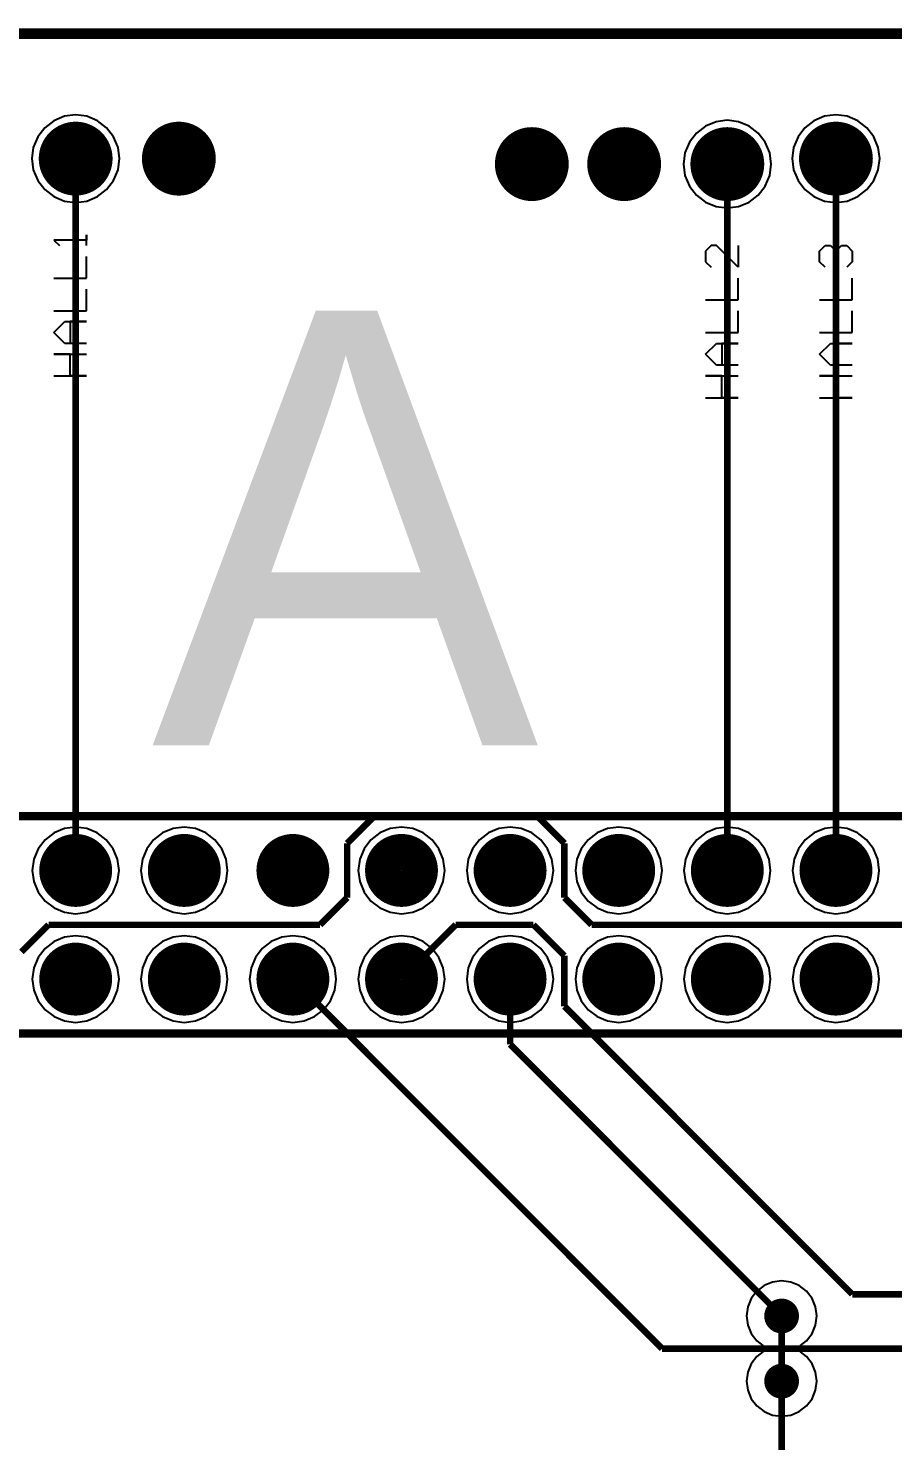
# Model space of a CAD drawing. Header units: millimetres. Extents: x 0.99 to 5.75, y 0.99 to 4.93.
# Drawn here: x 1.786 to 2.582, y 3.63 to 4.93 of the extents above; entities that cross this region are included whole.
import ezdxf

# ---------------------------------------------------------------- set-up
doc = ezdxf.new("R2010")
doc.units = ezdxf.units.MM
doc.header["$MEASUREMENT"] = 0
for name, color, linetype in [('BottomLayer', 5, 'Continuous'), ('BottomSolder', 6, 'Continuous'), ('Mechanical13', 56, 'Continuous'), ('MultiLayer', 9, 'Continuous'), ('PadHoleLayer', 156, 'Continuous'), ('TopLayer', 1, 'Continuous'), ('TopOverlay', 2, 'Continuous'), ('TopSolder', 216, 'Continuous'), ('ViaHoleLayer', 16, 'Continuous')]:
    doc.layers.add(name, color=color, linetype=linetype)

# ---------------------------------------------------------------- blocks, each defined once
blk = doc.blocks.new('HDR2X19_3')
at = {"layer": 'BottomLayer', "const_width": 0.0295}
for points in [[(0.6852, 0.1, 1), (0.7148, 0.1, 1)], [(0.7852, 0.1, 1), (0.8148, 0.1, 1)], [(0.8852, 0.1, 1), (0.9148, 0.1, 1)], [(0.9852, 0.1, 1), (1.0148, 0.1, 1)], [(1.0852, 0.1, 1), (1.1148, 0.1, 1)], [(1.1852, 0.1, 1), (1.2148, 0.1, 1)], [(1.2852, 0.1, 1), (1.3148, 0.1, 1)], [(1.3852, 0.1, 1), (1.4148, 0.1, 1)], [(0.6852, 0, 1), (0.7148, 0, 1)], [(0.7852, 0, 1), (0.8148, 0, 1)], [(0.8852, 0, 1), (0.9148, 0, 1)], [(0.9852, 0, 1), (1.0148, 0, 1)], [(1.0852, 0, 1), (1.1148, 0, 1)], [(1.1852, 0, 1), (1.2148, 0, 1)], [(1.2852, 0, 1), (1.3148, 0, 1)], [(1.3852, 0, 1), (1.4148, 0, 1)]]:
    blk.add_lwpolyline(points, format="xyb", close=True, dxfattribs=at)
at = {"layer": 'BottomSolder', "const_width": 0.0335}
for points in [[(0.6832, 0.1, 1), (0.7168, 0.1, 1)], [(0.7832, 0.1, 1), (0.8168, 0.1, 1)], [(0.8832, 0.1, 1), (0.9168, 0.1, 1)], [(0.9832, 0.1, 1), (1.0168, 0.1, 1)], [(1.0832, 0.1, 1), (1.1168, 0.1, 1)], [(1.1832, 0.1, 1), (1.2168, 0.1, 1)], [(1.2832, 0.1, 1), (1.3168, 0.1, 1)], [(1.3832, 0.1, 1), (1.4168, 0.1, 1)], [(0.6832, 0, 1), (0.7168, 0, 1)], [(0.7832, 0, 1), (0.8168, 0, 1)], [(0.8832, 0, 1), (0.9168, 0, 1)], [(0.9832, 0, 1), (1.0168, 0, 1)], [(1.0832, 0, 1), (1.1168, 0, 1)], [(1.1832, 0, 1), (1.2168, 0, 1)], [(1.2832, 0, 1), (1.3168, 0, 1)], [(1.3832, 0, 1), (1.4168, 0, 1)]]:
    blk.add_lwpolyline(points, format="xyb", close=True, dxfattribs=at)
at = {"layer": 'MultiLayer', "const_width": 0.0295}
for points in [[(0.6852, 0.1, 1), (0.7148, 0.1, 1)], [(0.7852, 0.1, 1), (0.8148, 0.1, 1)], [(0.8852, 0.1, 1), (0.9148, 0.1, 1)], [(0.9852, 0.1, 1), (1.0148, 0.1, 1)], [(1.0852, 0.1, 1), (1.1148, 0.1, 1)], [(1.1852, 0.1, 1), (1.2148, 0.1, 1)], [(1.2852, 0.1, 1), (1.3148, 0.1, 1)], [(1.3852, 0.1, 1), (1.4148, 0.1, 1)], [(0.6852, 0, 1), (0.7148, 0, 1)], [(0.7852, 0, 1), (0.8148, 0, 1)], [(0.8852, 0, 1), (0.9148, 0, 1)], [(0.9852, 0, 1), (1.0148, 0, 1)], [(1.0852, 0, 1), (1.1148, 0, 1)], [(1.1852, 0, 1), (1.2148, 0, 1)], [(1.2852, 0, 1), (1.3148, 0, 1)], [(1.3852, 0, 1), (1.4148, 0, 1)]]:
    blk.add_lwpolyline(points, format="xyb", close=True, dxfattribs=at)
at = {"layer": 'PadHoleLayer', "const_width": 0.0177}
for points in [[(0.6911, 0.1, 1), (0.7089, 0.1, 1)], [(0.7911, 0.1, 1), (0.8089, 0.1, 1)], [(0.8911, 0.1, 1), (0.9089, 0.1, 1)], [(0.9911, 0.1, 1), (1.0089, 0.1, 1)], [(1.0911, 0.1, 1), (1.1089, 0.1, 1)], [(1.1911, 0.1, 1), (1.2089, 0.1, 1)], [(1.2911, 0.1, 1), (1.3089, 0.1, 1)], [(1.3911, 0.1, 1), (1.4089, 0.1, 1)], [(0.6911, 0, 1), (0.7089, 0, 1)], [(0.7911, 0, 1), (0.8089, 0, 1)], [(0.8911, 0, 1), (0.9089, 0, 1)], [(0.9911, 0, 1), (1.0089, 0, 1)], [(1.0911, 0, 1), (1.1089, 0, 1)], [(1.1911, 0, 1), (1.2089, 0, 1)], [(1.2911, 0, 1), (1.3089, 0, 1)], [(1.3911, 0, 1), (1.4089, 0, 1)]]:
    blk.add_lwpolyline(points, format="xyb", close=True, dxfattribs=at)
at = {"layer": 'TopLayer', "const_width": 0.0295}
for points in [[(0.6852, 0.1, 1), (0.7148, 0.1, 1)], [(0.7852, 0.1, 1), (0.8148, 0.1, 1)], [(0.8852, 0.1, 1), (0.9148, 0.1, 1)], [(0.9852, 0.1, 1), (1.0148, 0.1, 1)], [(1.0852, 0.1, 1), (1.1148, 0.1, 1)], [(1.1852, 0.1, 1), (1.2148, 0.1, 1)], [(1.2852, 0.1, 1), (1.3148, 0.1, 1)], [(1.3852, 0.1, 1), (1.4148, 0.1, 1)], [(0.6852, 0, 1), (0.7148, 0, 1)], [(0.7852, 0, 1), (0.8148, 0, 1)], [(0.8852, 0, 1), (0.9148, 0, 1)], [(0.9852, 0, 1), (1.0148, 0, 1)], [(1.0852, 0, 1), (1.1148, 0, 1)], [(1.1852, 0, 1), (1.2148, 0, 1)], [(1.2852, 0, 1), (1.3148, 0, 1)], [(1.3852, 0, 1), (1.4148, 0, 1)]]:
    blk.add_lwpolyline(points, format="xyb", close=True, dxfattribs=at)
at = {"layer": 'TopOverlay', "const_width": 0.00787}
for points in [[(-0.05, 0.15), (1.85, 0.15)], [(-0.05, -0.05), (1.85, -0.05)]]:
    blk.add_lwpolyline(points, dxfattribs=at)
at = {"layer": 'TopSolder', "const_width": 0.0335}
for points in [[(0.6832, 0.1, 1), (0.7168, 0.1, 1)], [(0.7832, 0.1, 1), (0.8168, 0.1, 1)], [(0.8832, 0.1, 1), (0.9168, 0.1, 1)], [(0.9832, 0.1, 1), (1.0168, 0.1, 1)], [(1.0832, 0.1, 1), (1.1168, 0.1, 1)], [(1.1832, 0.1, 1), (1.2168, 0.1, 1)], [(1.2832, 0.1, 1), (1.3168, 0.1, 1)], [(1.3832, 0.1, 1), (1.4168, 0.1, 1)], [(0.6832, 0, 1), (0.7168, 0, 1)], [(0.7832, 0, 1), (0.8168, 0, 1)], [(0.8832, 0, 1), (0.9168, 0, 1)], [(0.9832, 0, 1), (1.0168, 0, 1)], [(1.0832, 0, 1), (1.1168, 0, 1)], [(1.1832, 0, 1), (1.2168, 0, 1)], [(1.2832, 0, 1), (1.3168, 0, 1)], [(1.3832, 0, 1), (1.4168, 0, 1)]]:
    blk.add_lwpolyline(points, format="xyb", close=True, dxfattribs=at)

msp = doc.modelspace()

# ---------------------------------------------------------------- linework, layer by layer
at = {"layer": 'BottomLayer'}
for p, q in [((1, 4.925), (5.75, 4.925)), ((1.8196, 4.849), (1.8098, 4.8449)), ((1.83, 4.8503), (1.8196, 4.849)), ((1.8404, 4.849), (1.83, 4.8503)), ((1.8502, 4.8449), (1.8404, 4.849)), ((2.5196, 4.849), (2.5098, 4.8449)), ((2.53, 4.8503), (2.5196, 4.849)), ((2.5404, 4.849), (2.53, 4.8503)), ((2.5502, 4.8449), (2.5404, 4.849)), ((1.8015, 4.8385), (1.7951, 4.8302)), ((1.8098, 4.8449), (1.8015, 4.8385)), ((1.8585, 4.8385), (1.8502, 4.8449)), ((1.8649, 4.8302), (1.8585, 4.8385)), ((2.4098, 4.8399), (2.4015, 4.8335)), ((2.4196, 4.844), (2.4098, 4.8399)), ((2.43, 4.8453), (2.4196, 4.844)), ((2.4404, 4.844), (2.43, 4.8453)), ((2.4502, 4.8399), (2.4404, 4.844)), ((2.4585, 4.8335), (2.4502, 4.8399)), ((2.5015, 4.8385), (2.4951, 4.8302)), ((2.5098, 4.8449), (2.5015, 4.8385)), ((2.5585, 4.8385), (2.5502, 4.8449)), ((2.5649, 4.8302), (2.5585, 4.8385)), ((1.7951, 4.8302), (1.791, 4.8204)), ((1.869, 4.8204), (1.8649, 4.8302)), ((2.3951, 4.8252), (2.391, 4.8154)), ((2.4015, 4.8335), (2.3951, 4.8252)), ((2.4649, 4.8252), (2.4585, 4.8335)), ((2.469, 4.8154), (2.4649, 4.8252)), ((2.4951, 4.8302), (2.491, 4.8204)), ((2.569, 4.8204), (2.5649, 4.8302)), ((1.791, 4.8204), (1.7897, 4.81)), ((1.7897, 4.81), (1.791, 4.7996)), ((1.8703, 4.81), (1.869, 4.8204)), ((1.869, 4.7996), (1.8703, 4.81)), ((2.391, 4.8154), (2.3897, 4.805)), ((2.4703, 4.805), (2.469, 4.8154)), ((2.491, 4.8204), (2.4897, 4.81)), ((2.4897, 4.81), (2.491, 4.7996)), ((2.5703, 4.81), (2.569, 4.8204)), ((2.569, 4.7996), (2.5703, 4.81)), ((1.791, 4.7996), (1.7951, 4.7898)), ((1.8649, 4.7898), (1.869, 4.7996)), ((2.3897, 4.805), (2.391, 4.7946)), ((2.469, 4.7946), (2.4703, 4.805)), ((2.491, 4.7996), (2.4951, 4.7898)), ((2.5649, 4.7898), (2.569, 4.7996)), ((1.7951, 4.7898), (1.8015, 4.7815)), ((1.8585, 4.7815), (1.8649, 4.7898)), ((2.391, 4.7946), (2.3951, 4.7848)), ((2.3951, 4.7848), (2.4015, 4.7765)), ((2.4585, 4.7765), (2.4649, 4.7848)), ((2.4649, 4.7848), (2.469, 4.7946)), ((2.4951, 4.7898), (2.5015, 4.7815)), ((2.5585, 4.7815), (2.5649, 4.7898)), ((1.8015, 4.7815), (1.8098, 4.7751)), ((1.8098, 4.7751), (1.8196, 4.771)), ((1.8196, 4.771), (1.83, 4.7697)), ((1.83, 4.7697), (1.8404, 4.771)), ((1.8404, 4.771), (1.8502, 4.7751)), ((1.8502, 4.7751), (1.8585, 4.7815)), ((2.4015, 4.7765), (2.4098, 4.7701)), ((2.4502, 4.7701), (2.4585, 4.7765)), ((2.5015, 4.7815), (2.5098, 4.7751)), ((2.5098, 4.7751), (2.5196, 4.771)), ((2.5196, 4.771), (2.53, 4.7697)), ((2.53, 4.7697), (2.5404, 4.771)), ((2.5404, 4.771), (2.5502, 4.7751)), ((2.5502, 4.7751), (2.5585, 4.7815)), ((2.4098, 4.7701), (2.4196, 4.766)), ((2.4196, 4.766), (2.43, 4.7647)), ((2.43, 4.7647), (2.4404, 4.766)), ((2.4404, 4.766), (2.4502, 4.7701)), ((1.8101, 4.1895), (1.8018, 4.1832)), ((1.8197, 4.1935), (1.8101, 4.1895)), ((1.83, 4.1949), (1.8197, 4.1935)), ((1.8403, 4.1935), (1.83, 4.1949)), ((1.8499, 4.1895), (1.8403, 4.1935)), ((1.8582, 4.1832), (1.8499, 4.1895)), ((1.9101, 4.1895), (1.9018, 4.1832)), ((1.9197, 4.1935), (1.9101, 4.1895)), ((1.93, 4.1949), (1.9197, 4.1935)), ((1.9403, 4.1935), (1.93, 4.1949)), ((1.9499, 4.1895), (1.9403, 4.1935)), ((1.9582, 4.1832), (1.9499, 4.1895)), ((2.1101, 4.1895), (2.1018, 4.1832)), ((2.1197, 4.1935), (2.1101, 4.1895)), ((2.13, 4.1949), (2.1197, 4.1935)), ((2.1403, 4.1935), (2.13, 4.1949)), ((2.1499, 4.1895), (2.1403, 4.1935)), ((2.1582, 4.1832), (2.1499, 4.1895)), ((2.2101, 4.1895), (2.2018, 4.1832)), ((2.2197, 4.1935), (2.2101, 4.1895)), ((2.23, 4.1949), (2.2197, 4.1935)), ((2.2403, 4.1935), (2.23, 4.1949)), ((2.2499, 4.1895), (2.2403, 4.1935)), ((2.2582, 4.1832), (2.2499, 4.1895)), ((2.3101, 4.1895), (2.3018, 4.1832)), ((2.3197, 4.1935), (2.3101, 4.1895)), ((2.33, 4.1949), (2.3197, 4.1935)), ((2.3403, 4.1935), (2.33, 4.1949)), ((2.3499, 4.1895), (2.3403, 4.1935)), ((2.3582, 4.1832), (2.3499, 4.1895)), ((2.4101, 4.1895), (2.4018, 4.1832)), ((2.4197, 4.1935), (2.4101, 4.1895)), ((2.43, 4.1949), (2.4197, 4.1935)), ((2.4403, 4.1935), (2.43, 4.1949)), ((2.4499, 4.1895), (2.4403, 4.1935)), ((2.4582, 4.1832), (2.4499, 4.1895)), ((2.5101, 4.1895), (2.5018, 4.1832)), ((2.5197, 4.1935), (2.5101, 4.1895)), ((2.53, 4.1949), (2.5197, 4.1935)), ((2.5403, 4.1935), (2.53, 4.1949)), ((2.5499, 4.1895), (2.5403, 4.1935)), ((2.5582, 4.1832), (2.5499, 4.1895)), ((1.7955, 4.1749), (1.7915, 4.1653)), ((1.8018, 4.1832), (1.7955, 4.1749)), ((1.8645, 4.1749), (1.8582, 4.1832)), ((1.8685, 4.1653), (1.8645, 4.1749)), ((1.8955, 4.1749), (1.8915, 4.1653)), ((1.9018, 4.1832), (1.8955, 4.1749)), ((1.9645, 4.1749), (1.9582, 4.1832)), ((1.9685, 4.1653), (1.9645, 4.1749)), ((2.0955, 4.1749), (2.0915, 4.1653)), ((2.1018, 4.1832), (2.0955, 4.1749)), ((2.1645, 4.1749), (2.1582, 4.1832)), ((2.1685, 4.1653), (2.1645, 4.1749)), ((2.1955, 4.1749), (2.1915, 4.1653)), ((2.2018, 4.1832), (2.1955, 4.1749)), ((2.2645, 4.1749), (2.2582, 4.1832)), ((2.2685, 4.1653), (2.2645, 4.1749)), ((2.2955, 4.1749), (2.2915, 4.1653)), ((2.3018, 4.1832), (2.2955, 4.1749)), ((2.3645, 4.1749), (2.3582, 4.1832)), ((2.3685, 4.1653), (2.3645, 4.1749)), ((2.3955, 4.1749), (2.3915, 4.1653)), ((2.4018, 4.1832), (2.3955, 4.1749)), ((2.4645, 4.1749), (2.4582, 4.1832)), ((2.4685, 4.1653), (2.4645, 4.1749)), ((2.4955, 4.1749), (2.4915, 4.1653)), ((2.5018, 4.1832), (2.4955, 4.1749)), ((2.5645, 4.1749), (2.5582, 4.1832)), ((2.5685, 4.1653), (2.5645, 4.1749)), ((1.7915, 4.1653), (1.7901, 4.155)), ((1.8699, 4.155), (1.8685, 4.1653)), ((1.8915, 4.1653), (1.8901, 4.155)), ((1.9699, 4.155), (1.9685, 4.1653)), ((2.0915, 4.1653), (2.0901, 4.155)), ((2.1699, 4.155), (2.1685, 4.1653)), ((2.1915, 4.1653), (2.1901, 4.155)), ((2.2699, 4.155), (2.2685, 4.1653)), ((2.2915, 4.1653), (2.2901, 4.155)), ((2.3699, 4.155), (2.3685, 4.1653)), ((2.3915, 4.1653), (2.3901, 4.155)), ((2.4699, 4.155), (2.4685, 4.1653)), ((2.4915, 4.1653), (2.4901, 4.155)), ((2.5699, 4.155), (2.5685, 4.1653)), ((1.7901, 4.155), (1.7915, 4.1447)), ((1.8685, 4.1447), (1.8699, 4.155)), ((1.8901, 4.155), (1.8915, 4.1447)), ((1.9685, 4.1447), (1.9699, 4.155)), ((2.0901, 4.155), (2.0915, 4.1447)), ((2.1685, 4.1447), (2.1699, 4.155)), ((2.1901, 4.155), (2.1915, 4.1447)), ((2.2685, 4.1447), (2.2699, 4.155)), ((2.2901, 4.155), (2.2915, 4.1447)), ((2.3685, 4.1447), (2.3699, 4.155)), ((2.3901, 4.155), (2.3915, 4.1447)), ((2.4685, 4.1447), (2.4699, 4.155)), ((2.4901, 4.155), (2.4915, 4.1447)), ((2.5685, 4.1447), (2.5699, 4.155)), ((1.7915, 4.1447), (1.7955, 4.1351)), ((1.7955, 4.1351), (1.8018, 4.1268)), ((1.8582, 4.1268), (1.8645, 4.1351)), ((1.8645, 4.1351), (1.8685, 4.1447)), ((1.8915, 4.1447), (1.8955, 4.1351)), ((1.8955, 4.1351), (1.9018, 4.1268)), ((1.9582, 4.1268), (1.9645, 4.1351)), ((1.9645, 4.1351), (1.9685, 4.1447)), ((2.0915, 4.1447), (2.0955, 4.1351)), ((2.0955, 4.1351), (2.1018, 4.1268)), ((2.1582, 4.1268), (2.1645, 4.1351)), ((2.1645, 4.1351), (2.1685, 4.1447)), ((2.1915, 4.1447), (2.1955, 4.1351)), ((2.1955, 4.1351), (2.2018, 4.1268)), ((2.2582, 4.1268), (2.2645, 4.1351)), ((2.2645, 4.1351), (2.2685, 4.1447)), ((2.2915, 4.1447), (2.2955, 4.1351)), ((2.2955, 4.1351), (2.3018, 4.1268)), ((2.3582, 4.1268), (2.3645, 4.1351)), ((2.3645, 4.1351), (2.3685, 4.1447)), ((2.3915, 4.1447), (2.3955, 4.1351)), ((2.3955, 4.1351), (2.4018, 4.1268)), ((2.4582, 4.1268), (2.4645, 4.1351)), ((2.4645, 4.1351), (2.4685, 4.1447)), ((2.4915, 4.1447), (2.4955, 4.1351)), ((2.4955, 4.1351), (2.5018, 4.1268)), ((2.5582, 4.1268), (2.5645, 4.1351)), ((2.5645, 4.1351), (2.5685, 4.1447)), ((1.8018, 4.1268), (1.8101, 4.1205)), ((1.8101, 4.1205), (1.8197, 4.1165)), ((1.8403, 4.1165), (1.8499, 4.1205)), ((1.8499, 4.1205), (1.8582, 4.1268)), ((1.9018, 4.1268), (1.9101, 4.1205)), ((1.9101, 4.1205), (1.9197, 4.1165)), ((1.9403, 4.1165), (1.9499, 4.1205)), ((1.9499, 4.1205), (1.9582, 4.1268)), ((2.1018, 4.1268), (2.1101, 4.1205)), ((2.1101, 4.1205), (2.1197, 4.1165)), ((2.1403, 4.1165), (2.1499, 4.1205)), ((2.1499, 4.1205), (2.1582, 4.1268)), ((2.2018, 4.1268), (2.2101, 4.1205)), ((2.2101, 4.1205), (2.2197, 4.1165)), ((2.2403, 4.1165), (2.2499, 4.1205)), ((2.2499, 4.1205), (2.2582, 4.1268)), ((2.3018, 4.1268), (2.3101, 4.1205)), ((2.3101, 4.1205), (2.3197, 4.1165)), ((2.3403, 4.1165), (2.3499, 4.1205)), ((2.3499, 4.1205), (2.3582, 4.1268)), ((2.4018, 4.1268), (2.4101, 4.1205)), ((2.4101, 4.1205), (2.4197, 4.1165)), ((2.4403, 4.1165), (2.4499, 4.1205)), ((2.4499, 4.1205), (2.4582, 4.1268)), ((2.5018, 4.1268), (2.5101, 4.1205)), ((2.5101, 4.1205), (2.5197, 4.1165)), ((2.5403, 4.1165), (2.5499, 4.1205)), ((2.5499, 4.1205), (2.5582, 4.1268)), ((1.8197, 4.1165), (1.83, 4.1151)), ((1.83, 4.1151), (1.8403, 4.1165)), ((1.9197, 4.1165), (1.93, 4.1151)), ((1.93, 4.1151), (1.9403, 4.1165)), ((2.1197, 4.1165), (2.13, 4.1151)), ((2.13, 4.1151), (2.1403, 4.1165)), ((2.2197, 4.1165), (2.23, 4.1151)), ((2.23, 4.1151), (2.2403, 4.1165)), ((2.3197, 4.1165), (2.33, 4.1151)), ((2.33, 4.1151), (2.3403, 4.1165)), ((2.4197, 4.1165), (2.43, 4.1151)), ((2.43, 4.1151), (2.4403, 4.1165)), ((2.5197, 4.1165), (2.53, 4.1151)), ((2.53, 4.1151), (2.5403, 4.1165)), ((1.83, 4.0949), (1.8197, 4.0935)), ((1.8403, 4.0935), (1.83, 4.0949)), ((1.93, 4.0949), (1.9197, 4.0935)), ((1.9403, 4.0935), (1.93, 4.0949)), ((2.03, 4.0949), (2.0197, 4.0935)), ((2.0403, 4.0935), (2.03, 4.0949)), ((2.13, 4.0949), (2.1197, 4.0935)), ((2.1403, 4.0935), (2.13, 4.0949)), ((2.23, 4.0949), (2.2197, 4.0935)), ((2.2403, 4.0935), (2.23, 4.0949)), ((2.33, 4.0949), (2.3197, 4.0935)), ((2.3403, 4.0935), (2.33, 4.0949)), ((2.43, 4.0949), (2.4197, 4.0935)), ((2.4403, 4.0935), (2.43, 4.0949)), ((2.53, 4.0949), (2.5197, 4.0935)), ((2.5403, 4.0935), (2.53, 4.0949)), ((1.8018, 4.0832), (1.7955, 4.0749)), ((1.8101, 4.0895), (1.8018, 4.0832)), ((1.8197, 4.0935), (1.8101, 4.0895)), ((1.8499, 4.0895), (1.8403, 4.0935)), ((1.8582, 4.0832), (1.8499, 4.0895)), ((1.8645, 4.0749), (1.8582, 4.0832)), ((1.9018, 4.0832), (1.8955, 4.0749)), ((1.9101, 4.0895), (1.9018, 4.0832)), ((1.9197, 4.0935), (1.9101, 4.0895)), ((1.9499, 4.0895), (1.9403, 4.0935)), ((1.9582, 4.0832), (1.9499, 4.0895)), ((1.9645, 4.0749), (1.9582, 4.0832)), ((2.0018, 4.0832), (1.9955, 4.0749)), ((2.0101, 4.0895), (2.0018, 4.0832)), ((2.0197, 4.0935), (2.0101, 4.0895)), ((2.0499, 4.0895), (2.0403, 4.0935)), ((2.0582, 4.0832), (2.0499, 4.0895)), ((2.0645, 4.0749), (2.0582, 4.0832)), ((2.1018, 4.0832), (2.0955, 4.0749)), ((2.1101, 4.0895), (2.1018, 4.0832)), ((2.1197, 4.0935), (2.1101, 4.0895)), ((2.1499, 4.0895), (2.1403, 4.0935)), ((2.1582, 4.0832), (2.1499, 4.0895)), ((2.1645, 4.0749), (2.1582, 4.0832)), ((2.2018, 4.0832), (2.1955, 4.0749)), ((2.2101, 4.0895), (2.2018, 4.0832)), ((2.2197, 4.0935), (2.2101, 4.0895)), ((2.2499, 4.0895), (2.2403, 4.0935)), ((2.2582, 4.0832), (2.2499, 4.0895)), ((2.2645, 4.0749), (2.2582, 4.0832)), ((2.3018, 4.0832), (2.2955, 4.0749)), ((2.3101, 4.0895), (2.3018, 4.0832)), ((2.3197, 4.0935), (2.3101, 4.0895)), ((2.3499, 4.0895), (2.3403, 4.0935)), ((2.3582, 4.0832), (2.3499, 4.0895)), ((2.3645, 4.0749), (2.3582, 4.0832)), ((2.4018, 4.0832), (2.3955, 4.0749)), ((2.4101, 4.0895), (2.4018, 4.0832)), ((2.4197, 4.0935), (2.4101, 4.0895)), ((2.4499, 4.0895), (2.4403, 4.0935)), ((2.4582, 4.0832), (2.4499, 4.0895)), ((2.4645, 4.0749), (2.4582, 4.0832)), ((2.5018, 4.0832), (2.4955, 4.0749)), ((2.5101, 4.0895), (2.5018, 4.0832)), ((2.5197, 4.0935), (2.5101, 4.0895)), ((2.5499, 4.0895), (2.5403, 4.0935)), ((2.5582, 4.0832), (2.5499, 4.0895)), ((2.5645, 4.0749), (2.5582, 4.0832)), ((1.7955, 4.0749), (1.7915, 4.0653)), ((1.8685, 4.0653), (1.8645, 4.0749)), ((1.8955, 4.0749), (1.8915, 4.0653)), ((1.9685, 4.0653), (1.9645, 4.0749)), ((1.9955, 4.0749), (1.9915, 4.0653)), ((2.0685, 4.0653), (2.0645, 4.0749)), ((2.0955, 4.0749), (2.0915, 4.0653)), ((2.1685, 4.0653), (2.1645, 4.0749)), ((2.1955, 4.0749), (2.1915, 4.0653)), ((2.2685, 4.0653), (2.2645, 4.0749)), ((2.2955, 4.0749), (2.2915, 4.0653)), ((2.3685, 4.0653), (2.3645, 4.0749)), ((2.3955, 4.0749), (2.3915, 4.0653)), ((2.4685, 4.0653), (2.4645, 4.0749)), ((2.4955, 4.0749), (2.4915, 4.0653)), ((2.5685, 4.0653), (2.5645, 4.0749)), ((1.7915, 4.0653), (1.7901, 4.055)), ((1.8699, 4.055), (1.8685, 4.0653)), ((1.8915, 4.0653), (1.8901, 4.055)), ((1.9699, 4.055), (1.9685, 4.0653)), ((1.9915, 4.0653), (1.9901, 4.055)), ((2.0699, 4.055), (2.0685, 4.0653)), ((2.0915, 4.0653), (2.0901, 4.055)), ((2.1699, 4.055), (2.1685, 4.0653)), ((2.1915, 4.0653), (2.1901, 4.055)), ((2.2699, 4.055), (2.2685, 4.0653)), ((2.2915, 4.0653), (2.2901, 4.055)), ((2.3699, 4.055), (2.3685, 4.0653)), ((2.3915, 4.0653), (2.3901, 4.055)), ((2.4699, 4.055), (2.4685, 4.0653)), ((2.4915, 4.0653), (2.4901, 4.055)), ((2.5699, 4.055), (2.5685, 4.0653)), ((1.7901, 4.055), (1.7915, 4.0447)), ((1.7915, 4.0447), (1.7955, 4.0351)), ((1.8645, 4.0351), (1.8685, 4.0447)), ((1.8685, 4.0447), (1.8699, 4.055)), ((1.8901, 4.055), (1.8915, 4.0447)), ((1.8915, 4.0447), (1.8955, 4.0351)), ((1.9645, 4.0351), (1.9685, 4.0447)), ((1.9685, 4.0447), (1.9699, 4.055)), ((1.9901, 4.055), (1.9915, 4.0447)), ((1.9915, 4.0447), (1.9955, 4.0351)), ((2.0645, 4.0351), (2.0685, 4.0447)), ((2.0685, 4.0447), (2.0699, 4.055)), ((2.0901, 4.055), (2.0915, 4.0447)), ((2.0915, 4.0447), (2.0955, 4.0351)), ((2.1645, 4.0351), (2.1685, 4.0447)), ((2.1685, 4.0447), (2.1699, 4.055)), ((2.1901, 4.055), (2.1915, 4.0447)), ((2.1915, 4.0447), (2.1955, 4.0351)), ((2.2645, 4.0351), (2.2685, 4.0447)), ((2.2685, 4.0447), (2.2699, 4.055)), ((2.2901, 4.055), (2.2915, 4.0447)), ((2.2915, 4.0447), (2.2955, 4.0351)), ((2.3645, 4.0351), (2.3685, 4.0447)), ((2.3685, 4.0447), (2.3699, 4.055)), ((2.3901, 4.055), (2.3915, 4.0447)), ((2.3915, 4.0447), (2.3955, 4.0351)), ((2.4645, 4.0351), (2.4685, 4.0447)), ((2.4685, 4.0447), (2.4699, 4.055)), ((2.4901, 4.055), (2.4915, 4.0447)), ((2.4915, 4.0447), (2.4955, 4.0351)), ((2.5645, 4.0351), (2.5685, 4.0447)), ((2.5685, 4.0447), (2.5699, 4.055)), ((1.7955, 4.0351), (1.8018, 4.0268)), ((1.8582, 4.0268), (1.8645, 4.0351)), ((1.8955, 4.0351), (1.9018, 4.0268)), ((1.9582, 4.0268), (1.9645, 4.0351)), ((1.9955, 4.0351), (2.0018, 4.0268)), ((2.0582, 4.0268), (2.0645, 4.0351)), ((2.0955, 4.0351), (2.1018, 4.0268)), ((2.1582, 4.0268), (2.1645, 4.0351)), ((2.1955, 4.0351), (2.2018, 4.0268)), ((2.2582, 4.0268), (2.2645, 4.0351)), ((2.2955, 4.0351), (2.3018, 4.0268)), ((2.3582, 4.0268), (2.3645, 4.0351)), ((2.3955, 4.0351), (2.4018, 4.0268)), ((2.4582, 4.0268), (2.4645, 4.0351)), ((2.4955, 4.0351), (2.5018, 4.0268)), ((2.5582, 4.0268), (2.5645, 4.0351)), ((1.8018, 4.0268), (1.8101, 4.0205)), ((1.8101, 4.0205), (1.8197, 4.0165)), ((1.8197, 4.0165), (1.83, 4.0151)), ((1.83, 4.0151), (1.8403, 4.0165)), ((1.8403, 4.0165), (1.8499, 4.0205)), ((1.8499, 4.0205), (1.8582, 4.0268)), ((1.9018, 4.0268), (1.9101, 4.0205)), ((1.9101, 4.0205), (1.9197, 4.0165)), ((1.9197, 4.0165), (1.93, 4.0151)), ((1.93, 4.0151), (1.9403, 4.0165)), ((1.9403, 4.0165), (1.9499, 4.0205)), ((1.9499, 4.0205), (1.9582, 4.0268)), ((2.0018, 4.0268), (2.0101, 4.0205)), ((2.0101, 4.0205), (2.0197, 4.0165)), ((2.0197, 4.0165), (2.03, 4.0151)), ((2.03, 4.0151), (2.0403, 4.0165)), ((2.0403, 4.0165), (2.0499, 4.0205)), ((2.0499, 4.0205), (2.0582, 4.0268)), ((2.1018, 4.0268), (2.1101, 4.0205)), ((2.1101, 4.0205), (2.1197, 4.0165)), ((2.1197, 4.0165), (2.13, 4.0151)), ((2.13, 4.0151), (2.1403, 4.0165)), ((2.1403, 4.0165), (2.1499, 4.0205)), ((2.1499, 4.0205), (2.1582, 4.0268)), ((2.2018, 4.0268), (2.2101, 4.0205)), ((2.2101, 4.0205), (2.2197, 4.0165)), ((2.2197, 4.0165), (2.23, 4.0151)), ((2.23, 4.0151), (2.2403, 4.0165)), ((2.2403, 4.0165), (2.2499, 4.0205)), ((2.2499, 4.0205), (2.2582, 4.0268)), ((2.3018, 4.0268), (2.3101, 4.0205)), ((2.3101, 4.0205), (2.3197, 4.0165)), ((2.3197, 4.0165), (2.33, 4.0151)), ((2.33, 4.0151), (2.3403, 4.0165)), ((2.3403, 4.0165), (2.3499, 4.0205)), ((2.3499, 4.0205), (2.3582, 4.0268)), ((2.4018, 4.0268), (2.4101, 4.0205)), ((2.4101, 4.0205), (2.4197, 4.0165)), ((2.4197, 4.0165), (2.43, 4.0151)), ((2.43, 4.0151), (2.4403, 4.0165)), ((2.4403, 4.0165), (2.4499, 4.0205)), ((2.4499, 4.0205), (2.4582, 4.0268)), ((2.5018, 4.0268), (2.5101, 4.0205)), ((2.5101, 4.0205), (2.5197, 4.0165)), ((2.5197, 4.0165), (2.53, 4.0151)), ((2.53, 4.0151), (2.5403, 4.0165)), ((2.5403, 4.0165), (2.5499, 4.0205)), ((2.5499, 4.0205), (2.5582, 4.0268)), ((2.4639, 3.773), (2.4572, 3.7678)), ((2.4716, 3.7762), (2.4639, 3.773)), ((2.48, 3.7773), (2.4716, 3.7762)), ((2.4884, 3.7762), (2.48, 3.7773)), ((2.4961, 3.773), (2.4884, 3.7762)), ((2.5028, 3.7678), (2.4961, 3.773)), ((2.452, 3.7611), (2.4488, 3.7534)), ((2.4572, 3.7678), (2.452, 3.7611)), ((2.508, 3.7611), (2.5028, 3.7678)), ((2.5112, 3.7534), (2.508, 3.7611)), ((2.4488, 3.7534), (2.4477, 3.745)), ((2.4477, 3.745), (2.4488, 3.7366)), ((2.5123, 3.745), (2.5112, 3.7534)), ((2.5112, 3.7366), (2.5123, 3.745)), ((2.4488, 3.7366), (2.452, 3.7289)), ((2.508, 3.7289), (2.5112, 3.7366)), ((2.452, 3.7289), (2.4572, 3.7222)), ((2.4572, 3.7222), (2.4627, 3.7179)), ((2.4627, 3.7179), (2.4632, 3.7159)), ((2.4968, 3.7159), (2.4973, 3.7179)), ((2.4973, 3.7179), (2.5028, 3.7222)), ((2.5028, 3.7222), (2.508, 3.7289)), ((2.4572, 3.7078), (2.452, 3.7011)), ((2.4627, 3.7121), (2.4572, 3.7078)), ((2.4632, 3.7141), (2.4627, 3.7121)), ((2.4632, 3.7159), (2.4632, 3.7141)), ((2.4968, 3.7141), (2.4968, 3.7159)), ((2.4973, 3.7121), (2.4968, 3.7141)), ((2.5028, 3.7078), (2.4973, 3.7121)), ((2.508, 3.7011), (2.5028, 3.7078)), ((2.4488, 3.6934), (2.4477, 3.685)), ((2.452, 3.7011), (2.4488, 3.6934)), ((2.5112, 3.6934), (2.508, 3.7011)), ((2.5123, 3.685), (2.5112, 3.6934)), ((2.4477, 3.685), (2.4488, 3.6766)), ((2.5112, 3.6766), (2.5123, 3.685)), ((2.4488, 3.6766), (2.452, 3.6689)), ((2.452, 3.6689), (2.4572, 3.6622)), ((2.5028, 3.6622), (2.508, 3.6689)), ((2.508, 3.6689), (2.5112, 3.6766)), ((2.4572, 3.6622), (2.4639, 3.657)), ((2.4639, 3.657), (2.4716, 3.6538)), ((2.4716, 3.6538), (2.48, 3.6527)), ((2.48, 3.6527), (2.4884, 3.6538)), ((2.4884, 3.6538), (2.4961, 3.657)), ((2.4961, 3.657), (2.5028, 3.6622))]:
    msp.add_line(p, q, dxfattribs=at)
for points, const_width in [([(1.815, 4.81, 1), (1.845, 4.81, 1)], 0.03), ([(1.91, 4.81, 1), (1.94, 4.81, 1)], 0.03), ([(2.515, 4.81, 1), (2.545, 4.81, 1)], 0.03), ([(2.235, 4.805, 1), (2.265, 4.805, 1)], 0.03), ([(2.32, 4.805, 1), (2.35, 4.805, 1)], 0.03), ([(2.415, 4.805, 1), (2.445, 4.805, 1)], 0.03), ([(2.474, 3.745, 1), (2.486, 3.745, 1)], 0.012), ([(2.474, 3.685, 1), (2.486, 3.685, 1)], 0.012)]:
    msp.add_lwpolyline(points, format="xyb", close=True, dxfattribs=dict(at, const_width=const_width))
at = {"layer": 'BottomLayer', "const_width": 0.006}
msp.add_lwpolyline([(2.48, 3.685), (2.48, 3.745)], dxfattribs=at)
at = {"layer": 'BottomSolder'}
for points, const_width in [([(1.813, 4.81, 1), (1.847, 4.81, 1)], 0.034), ([(1.908, 4.81, 1), (1.942, 4.81, 1)], 0.034), ([(2.233, 4.805, 1), (2.267, 4.805, 1)], 0.034), ([(2.318, 4.805, 1), (2.352, 4.805, 1)], 0.034), ([(2.413, 4.805, 1), (2.447, 4.805, 1)], 0.034), ([(2.513, 4.81, 1), (2.547, 4.81, 1)], 0.034), ([(2.472, 3.745, 1), (2.488, 3.745, 1)], 0.016), ([(2.472, 3.685, 1), (2.488, 3.685, 1)], 0.016)]:
    msp.add_lwpolyline(points, format="xyb", close=True, dxfattribs=dict(at, const_width=const_width))
at = {"layer": 'Mechanical13', "const_width": 0.01}
msp.add_lwpolyline([(1, 4.925), (5.75, 4.925)], dxfattribs=at)
at = {"layer": 'MultiLayer'}
for points, const_width in [([(1.815, 4.81, 1), (1.845, 4.81, 1)], 0.03), ([(1.91, 4.81, 1), (1.94, 4.81, 1)], 0.03), ([(2.515, 4.81, 1), (2.545, 4.81, 1)], 0.03), ([(2.235, 4.805, 1), (2.265, 4.805, 1)], 0.03), ([(2.32, 4.805, 1), (2.35, 4.805, 1)], 0.03), ([(2.415, 4.805, 1), (2.445, 4.805, 1)], 0.03), ([(2.474, 3.745, 1), (2.486, 3.745, 1)], 0.012), ([(2.474, 3.685, 1), (2.486, 3.685, 1)], 0.012)]:
    msp.add_lwpolyline(points, format="xyb", close=True, dxfattribs=dict(at, const_width=const_width))
at = {"layer": 'PadHoleLayer', "const_width": 0.015}
for points in [[(1.8225, 4.81, 1), (1.8375, 4.81, 1)], [(1.9175, 4.81, 1), (1.9325, 4.81, 1)], [(2.5225, 4.81, 1), (2.5375, 4.81, 1)], [(2.2425, 4.805, 1), (2.2575, 4.805, 1)], [(2.3275, 4.805, 1), (2.3425, 4.805, 1)], [(2.4225, 4.805, 1), (2.4375, 4.805, 1)]]:
    msp.add_lwpolyline(points, format="xyb", close=True, dxfattribs=at)
at = {"layer": 'TopLayer'}
for points, const_width in [([(1.815, 4.81, 1), (1.845, 4.81, 1)], 0.03), ([(1.91, 4.81, 1), (1.94, 4.81, 1)], 0.03), ([(2.515, 4.81, 1), (2.545, 4.81, 1)], 0.03), ([(2.235, 4.805, 1), (2.265, 4.805, 1)], 0.03), ([(2.32, 4.805, 1), (2.35, 4.805, 1)], 0.03), ([(2.415, 4.805, 1), (2.445, 4.805, 1)], 0.03), ([(2.474, 3.745, 1), (2.486, 3.745, 1)], 0.012), ([(2.474, 3.685, 1), (2.486, 3.685, 1)], 0.012)]:
    msp.add_lwpolyline(points, format="xyb", close=True, dxfattribs=dict(at, const_width=const_width))
at = {"layer": 'TopLayer', "const_width": 0.006}
for points in [[(1.83, 4.155), (1.83, 4.81)], [(2.53, 4.155), (2.53, 4.81)], [(2.43, 4.155), (2.43, 4.805)], [(2.08, 4.18), (2.105, 4.205)], [(2.105, 4.205), (2.255, 4.205)], [(2.255, 4.205), (2.28, 4.18)], [(2.08, 4.13), (2.08, 4.18)], [(2.28, 4.13), (2.28, 4.18)], [(2.055, 4.105), (2.08, 4.13)], [(2.28, 4.13), (2.305, 4.105)], [(1.78, 4.08), (1.805, 4.105)], [(1.805, 4.105), (2.055, 4.105)], [(2.13, 4.055), (2.18, 4.105)], [(2.18, 4.105), (2.2515, 4.105)], [(2.2515, 4.105), (2.28, 4.0765)], [(2.305, 4.105), (2.855, 4.105)], [(2.28, 4.03), (2.28, 4.0765)], [(2.03, 4.055), (2.37, 3.715)], [(2.23, 3.995), (2.23, 4.055)], [(2.28, 4.03), (2.545, 3.765)], [(2.23, 3.995), (2.48, 3.745)], [(2.545, 3.765), (3.175, 3.765)], [(2.37, 3.715), (3.175, 3.715)], [(2.48, 2.965), (2.48, 3.685)]]:
    msp.add_lwpolyline(points, dxfattribs=at)
at = {"layer": 'TopOverlay'}
for p, q in [((1.84, 4.735), (1.81, 4.735)), ((1.81, 4.735), (1.815, 4.73)), ((1.84, 4.73), (1.84, 4.74)), ((1.84, 4.74), (1.84, 4.735)), ((1.84, 4.7), (1.84, 4.72)), ((2.415, 4.73), (2.41, 4.725)), ((2.41, 4.725), (2.41, 4.715)), ((2.42, 4.73), (2.415, 4.73)), ((2.44, 4.71), (2.42, 4.73)), ((2.44, 4.73), (2.44, 4.71)), ((2.515, 4.725), (2.52, 4.73)), ((2.515, 4.715), (2.515, 4.725)), ((2.52, 4.73), (2.525, 4.73)), ((2.525, 4.73), (2.53, 4.725)), ((2.53, 4.725), (2.535, 4.73)), ((2.53, 4.725), (2.53, 4.72)), ((2.53, 4.72), (2.53, 4.725)), ((2.535, 4.73), (2.54, 4.73)), ((2.54, 4.73), (2.545, 4.725)), ((2.545, 4.725), (2.545, 4.715)), ((2.41, 4.715), (2.415, 4.71)), ((2.52, 4.71), (2.515, 4.715)), ((2.545, 4.715), (2.54, 4.71)), ((1.81, 4.7), (1.84, 4.7)), ((2.44, 4.68), (2.44, 4.7)), ((2.545, 4.68), (2.545, 4.7)), ((1.84, 4.67), (1.84, 4.69)), ((2.41, 4.68), (2.44, 4.68)), ((2.515, 4.68), (2.545, 4.68)), ((1.81, 4.67), (1.84, 4.67)), ((2.44, 4.65), (2.44, 4.67)), ((2.545, 4.65), (2.545, 4.67)), ((1.81, 4.65), (1.82, 4.66)), ((1.82, 4.66), (1.84, 4.66)), ((1.84, 4.66), (1.825, 4.66)), ((1.825, 4.66), (1.825, 4.64)), ((1.82, 4.64), (1.81, 4.65)), ((2.41, 4.65), (2.44, 4.65)), ((2.515, 4.65), (2.545, 4.65)), ((1.825, 4.63), (1.81, 4.63)), ((1.81, 4.63), (1.84, 4.63)), ((1.84, 4.64), (1.82, 4.64)), ((1.825, 4.61), (1.825, 4.63)), ((2.41, 4.63), (2.42, 4.64)), ((2.42, 4.62), (2.41, 4.63)), ((2.42, 4.64), (2.44, 4.64)), ((2.44, 4.64), (2.425, 4.64)), ((2.425, 4.64), (2.425, 4.62)), ((2.515, 4.63), (2.525, 4.64)), ((2.525, 4.62), (2.515, 4.63)), ((2.525, 4.64), (2.545, 4.64)), ((2.545, 4.64), (2.53, 4.64)), ((2.53, 4.64), (2.53, 4.62)), ((2.44, 4.62), (2.42, 4.62)), ((2.545, 4.62), (2.525, 4.62)), ((1.81, 4.61), (1.84, 4.61)), ((1.84, 4.61), (1.825, 4.61)), ((2.425, 4.61), (2.41, 4.61)), ((2.41, 4.61), (2.44, 4.61)), ((2.425, 4.59), (2.425, 4.61)), ((2.53, 4.61), (2.515, 4.61)), ((2.515, 4.61), (2.545, 4.61)), ((2.53, 4.59), (2.53, 4.61)), ((2.41, 4.59), (2.44, 4.59)), ((2.44, 4.59), (2.425, 4.59)), ((2.515, 4.59), (2.545, 4.59)), ((2.545, 4.59), (2.53, 4.59))]:
    msp.add_line(p, q, dxfattribs=at)
at = {"layer": 'TopSolder'}
for points, const_width in [([(1.813, 4.81, 1), (1.847, 4.81, 1)], 0.034), ([(1.908, 4.81, 1), (1.942, 4.81, 1)], 0.034), ([(2.233, 4.805, 1), (2.267, 4.805, 1)], 0.034), ([(2.318, 4.805, 1), (2.352, 4.805, 1)], 0.034), ([(2.413, 4.805, 1), (2.447, 4.805, 1)], 0.034), ([(2.513, 4.81, 1), (2.547, 4.81, 1)], 0.034), ([(2.472, 3.745, 1), (2.488, 3.745, 1)], 0.016), ([(2.472, 3.685, 1), (2.488, 3.685, 1)], 0.016)]:
    msp.add_lwpolyline(points, format="xyb", close=True, dxfattribs=dict(at, const_width=const_width))
at = {"layer": 'ViaHoleLayer', "const_width": 0.0065}
for points in [[(2.4768, 3.745, 1), (2.4832, 3.745, 1)], [(2.4768, 3.685, 1), (2.4832, 3.685, 1)]]:
    msp.add_lwpolyline(points, format="xyb", close=True, dxfattribs=at)

# ---------------------------------------------------------------- block references
at = {"rotation": 360}
msp.add_blockref('HDR2X19_3', (1.13, 4.055), dxfattribs=at)

# ---------------------------------------------------------------- texts
at = {"layer": 'TopOverlay'}
msp.add_text('A', height=0.4, dxfattribs=at).set_placement((1.8998, 4.27))

doc.saveas('drawing.dxf')
